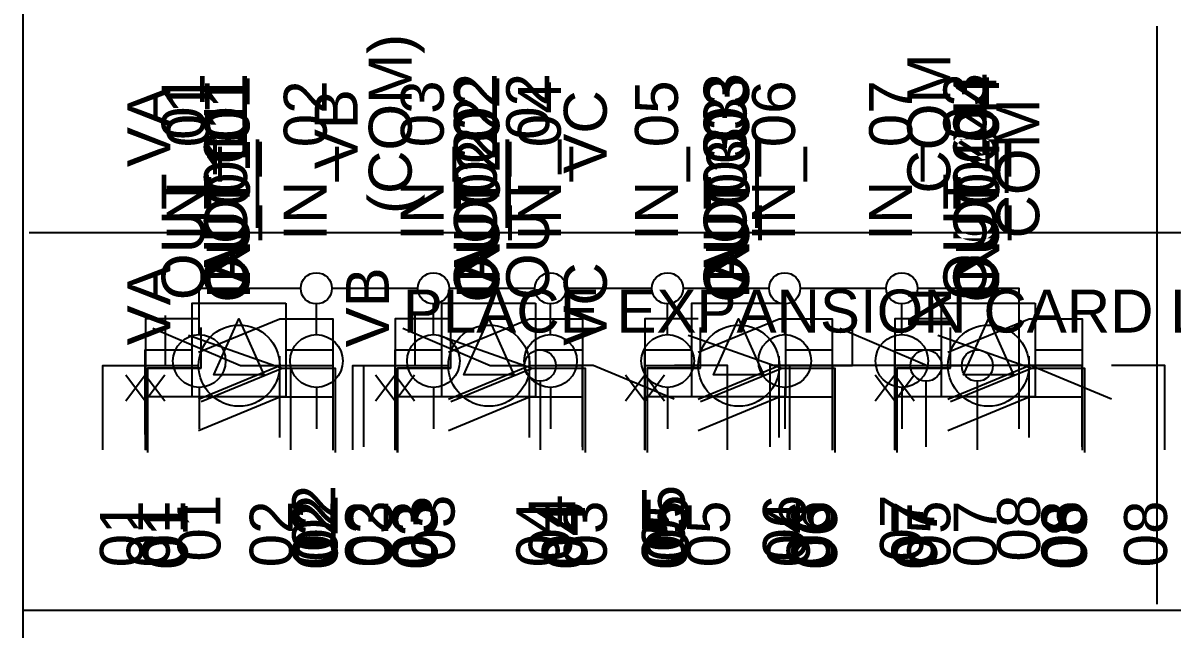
# Model space of a CAD drawing. Extents: x 1 to 23.8, y 0.2 to 17.
# Drawn here: x 10.512 to 12.352, y 3.145 to 4.115 of the extents above; entities that cross this region are included whole.
import ezdxf

# ---------------------------------------------------------------- set-up
doc = ezdxf.new("R2010")
doc.units = 0
doc.header["$MEASUREMENT"] = 0
for name, color, linetype in [('4_01__0-__EMPTY', 7, 'CONTINUOUS'), ('4_02__71___3__AVI', 7, 'CONTINUOUS'), ('4_03__73___3__ACI__3__AVI', 7, 'CONTINUOUS'), ('4_04__74___3__ACI__3__AVI', 7, 'CONTINUOUS'), ('4_05__1-___4__DI__4__DO__S', 7, 'CONTINUOUS'), ('4_06__B-___4__DI__4__DO__F', 7, 'CONTINUOUS'), ('4_07__C-___4__DI__3__DO', 7, 'CONTINUOUS'), ('4_08__2X___8__DO__STD_FORM', 7, 'CONTINUOUS'), ('4_09__2A___8__DO__STD_FORM', 7, 'CONTINUOUS'), ('4_10__2B___8__DO__STD__6__', 7, 'CONTINUOUS'), ('4_11__2C___8__DO__STD__2__', 7, 'CONTINUOUS'), ('4_12__3-___8__DI', 7, 'CONTINUOUS'), ('4_13__D-___14__DI', 7, 'CONTINUOUS'), ('4_14__5-___8__AI', 7, 'CONTINUOUS'), ('4_15__6-___4__AI__4__AO', 7, 'CONTINUOUS'), ('6_00_____DWG', 7, 'CONTINUOUS')]:
    doc.layers.add(name, color=color, linetype=linetype)
doc.styles.add('ARIAL', font='arial.ttf')

msp = doc.modelspace()

# ---------------------------------------------------------------- linework, layer by layer
at = {"layer": '4_02__71___3__AVI'}
for points in [[(12.3279, 3.1847), (12.3279, 4.1097)], [(10.522, 3.7793), (12.578, 3.7793)], [(10.7079, 3.4363), (10.7079, 3.5663)], [(11.0579, 3.4363), (11.0579, 3.5663)], [(11.4078, 3.4363), (11.4078, 3.5663)], [(11.933, 3.5663), (11.708, 3.5663), (11.708, 3.4363)], [(12.2079, 3.4363), (12.2079, 3.5663), (11.983, 3.5663)], [(11.958, 3.4363), (11.958, 3.5413)]]:
    msp.add_lwpolyline(points, dxfattribs=at)
msp.add_circle((11.958, 3.5663), 0.025, dxfattribs=at)
at = {"layer": '4_03__73___3__ACI__3__AVI'}
for points in [[(12.3279, 3.1847), (12.3279, 4.1097)], [(10.522, 3.7793), (12.578, 3.7793)], [(10.7079, 3.4363), (10.7079, 3.5663)], [(11.0579, 3.4363), (11.0579, 3.5663)], [(11.4078, 3.4363), (11.4078, 3.5663)], [(11.933, 3.5663), (11.708, 3.5663), (11.708, 3.4363)], [(12.2079, 3.4363), (12.2079, 3.5663), (11.983, 3.5663)], [(11.958, 3.4363), (11.958, 3.5413)]]:
    msp.add_lwpolyline(points, dxfattribs=at)
msp.add_circle((11.958, 3.5663), 0.025, dxfattribs=at)
at = {"layer": '4_04__74___3__ACI__3__AVI'}
for points in [[(12.3279, 3.1847), (12.3279, 4.1097)], [(10.522, 3.7793), (12.578, 3.7793)], [(10.7079, 3.4363), (10.7079, 3.5663)], [(11.0579, 3.4363), (11.0579, 3.5663)], [(11.4078, 3.4363), (11.4078, 3.5663)], [(11.933, 3.5663), (11.708, 3.5663), (11.708, 3.4363)], [(12.2079, 3.4363), (12.2079, 3.5663), (11.983, 3.5663)], [(11.958, 3.4363), (11.958, 3.5413)]]:
    msp.add_lwpolyline(points, dxfattribs=at)
msp.add_circle((11.958, 3.5663), 0.025, dxfattribs=at)
at = {"layer": '4_05__1-___4__DI__4__DO__S'}
for points in [[(10.7079, 3.4313), (10.7079, 3.5663), (10.793, 3.5663)], [(10.793, 3.5126), (10.923, 3.5663), (11.008, 3.5663), (11.008, 3.4313)], [(11.1079, 3.4313), (11.1079, 3.5663), (11.193, 3.5663)], [(11.193, 3.5126), (11.323, 3.5663), (11.408, 3.5663), (11.408, 3.4313)], [(11.5079, 3.4313), (11.5079, 3.5663), (11.593, 3.5663)], [(11.593, 3.5126), (11.723, 3.5663), (11.808, 3.5663), (11.808, 3.4313)], [(11.9078, 3.4313), (11.9078, 3.5663), (11.9929, 3.5663)], [(11.993, 3.5126), (12.123, 3.5663), (12.2079, 3.5663), (12.2079, 3.4313)]]:
    msp.add_lwpolyline(points, dxfattribs=at)
at = {"layer": '4_06__B-___4__DI__4__DO__F'}
for points in [[(10.793, 3.6413), (10.7079, 3.6413), (10.7079, 3.4312)], [(10.793, 3.5876), (10.923, 3.6413), (11.008, 3.6413), (11.008, 3.5162)], [(11.193, 3.6413), (11.1079, 3.6413), (11.1079, 3.4312)], [(11.193, 3.5876), (11.323, 3.6413), (11.408, 3.6413), (11.408, 3.5162)], [(11.5929, 3.6413), (11.5079, 3.6413), (11.5079, 3.4312)], [(11.593, 3.5876), (11.723, 3.6413), (11.8079, 3.6413), (11.8079, 3.5162)], [(11.9929, 3.6413), (11.9078, 3.6413), (11.9078, 3.4312)], [(11.993, 3.5876), (12.1229, 3.6413), (12.2079, 3.6413), (12.2079, 3.5162)], [(10.923, 3.4513), (10.923, 3.5812)], [(11.323, 3.4513), (11.323, 3.5812)], [(11.7229, 3.4513), (11.7229, 3.5812)], [(12.1229, 3.4513), (12.1229, 3.5812)], [(10.793, 3.5162), (10.7079, 3.5162)], [(10.793, 3.4626), (10.923, 3.5162), (11.008, 3.5162), (11.008, 3.4312)], [(11.193, 3.5162), (11.1079, 3.5162)], [(11.193, 3.4626), (11.323, 3.5162), (11.408, 3.5162), (11.408, 3.4312)], [(11.5929, 3.5162), (11.5079, 3.5162)], [(11.593, 3.4626), (11.723, 3.5162), (11.8079, 3.5162), (11.8079, 3.4312)], [(11.9929, 3.5162), (11.9078, 3.5162)], [(11.993, 3.4626), (12.1229, 3.5162), (12.2079, 3.5162), (12.2079, 3.4312)]]:
    msp.add_lwpolyline(points, dxfattribs=at)
at = {"layer": '4_07__C-___4__DI__3__DO'}
for points in [[(10.6399, 3.4313), (10.6399, 3.5663), (10.6399, 3.5663), (10.7399, 3.5663), (10.7399, 3.6463)], [(11.0399, 3.4313), (11.0399, 3.5663), (11.14, 3.5663), (11.1399, 3.5663), (11.1399, 3.6463)], [(11.74, 3.4313), (11.74, 3.5663), (11.84, 3.5663), (11.84, 3.5663), (11.84, 3.6463)], [(10.72, 3.6263), (10.86, 3.5663), (10.94, 3.5663), (10.94, 3.4313)], [(11.1199, 3.6263), (11.2599, 3.5663), (11.315, 3.5663)], [(11.82, 3.6263), (11.96, 3.5663), (12.0151, 3.5663)], [(11.5549, 3.5126), (11.425, 3.5663), (11.365, 3.5663)], [(11.6401, 3.4313), (11.6401, 3.5663), (11.555, 3.5663)], [(12.255, 3.5126), (12.1251, 3.5663), (12.0651, 3.5663)], [(12.3402, 3.4313), (12.3402, 3.5663), (12.2551, 3.5663)], [(11.34, 3.5413), (11.34, 3.4313)], [(12.0401, 3.5413), (12.0401, 3.4313)]]:
    msp.add_lwpolyline(points, dxfattribs=at)
for centre in [(11.34, 3.5663), (12.0401, 3.5663)]:
    msp.add_circle(centre, 0.025, dxfattribs=at)
at = {"layer": '4_08__2X___8__DO__STD_FORM'}
for points in [[(10.7119, 3.4274), (10.7119, 3.5624), (10.797, 3.5624)], [(10.797, 3.5087), (10.927, 3.5624), (11.012, 3.5624), (11.012, 3.4274)], [(11.1119, 3.4274), (11.1119, 3.5624), (11.197, 3.5624)], [(11.197, 3.5087), (11.327, 3.5624), (11.412, 3.5624), (11.412, 3.4274)], [(11.5118, 3.4274), (11.5118, 3.5624), (11.5969, 3.5624)], [(11.597, 3.5087), (11.727, 3.5624), (11.8119, 3.5624), (11.8119, 3.4274)], [(11.9118, 3.4274), (11.9118, 3.5624), (11.9969, 3.5624)], [(11.997, 3.5087), (12.1269, 3.5624), (12.2119, 3.5624), (12.2119, 3.4274)]]:
    msp.add_lwpolyline(points, dxfattribs=at)
at = {"layer": '4_09__2A___8__DO__STD_FORM'}
for points in [[(10.7119, 3.4274), (10.7119, 3.5625), (10.7119, 3.5625), (10.797, 3.5625), (10.797, 3.6274)], [(11.1119, 3.4274), (11.1119, 3.5625), (11.1119, 3.5625), (11.197, 3.5625), (11.197, 3.6274)], [(11.5118, 3.4274), (11.5118, 3.5625), (11.5118, 3.5625), (11.5969, 3.5625), (11.5969, 3.6274)], [(11.9118, 3.4274), (11.9118, 3.5625), (11.9118, 3.5625), (11.9969, 3.5625), (11.9969, 3.6274)], [(10.777, 3.6149), (10.927, 3.5624), (11.012, 3.5624), (11.012, 3.4275)], [(11.177, 3.6149), (11.327, 3.5624), (11.412, 3.5624), (11.412, 3.4275)], [(11.577, 3.6149), (11.727, 3.5624), (11.8119, 3.5624), (11.8119, 3.4275)], [(11.9769, 3.6149), (12.1269, 3.5624), (12.2119, 3.5624), (12.2119, 3.4275)]]:
    msp.add_lwpolyline(points, dxfattribs=at)
at = {"layer": '4_10__2B___8__DO__STD__6__'}
for points in [[(10.7119, 3.4274), (10.7119, 3.5624), (10.797, 3.5624)], [(10.797, 3.5087), (10.927, 3.5624), (11.012, 3.5624), (11.012, 3.4274)], [(11.1119, 3.4274), (11.1119, 3.5624), (11.197, 3.5624)], [(11.197, 3.5087), (11.327, 3.5624), (11.412, 3.5624), (11.412, 3.4274)], [(11.5118, 3.4274), (11.5118, 3.5624), (11.5969, 3.5624)], [(11.597, 3.5087), (11.727, 3.5624), (11.8119, 3.5624), (11.8119, 3.4274)], [(11.9118, 3.4274), (11.9118, 3.5624), (11.9969, 3.5624)], [(11.997, 3.5087), (12.1269, 3.5624), (12.2119, 3.5624), (12.2119, 3.4274)]]:
    msp.add_lwpolyline(points, dxfattribs=at)
at = {"layer": '4_11__2C___8__DO__STD__2__'}
for points in [[(11.5118, 3.4274), (11.5118, 3.5625), (11.5118, 3.5625), (11.5969, 3.5625), (11.5969, 3.6274)], [(11.9118, 3.4274), (11.9118, 3.5625), (11.9118, 3.5625), (11.9969, 3.5625), (11.9969, 3.6274)], [(11.577, 3.6149), (11.727, 3.5624), (11.8119, 3.5624), (11.8119, 3.4275)], [(11.9769, 3.6149), (12.127, 3.5624), (12.2119, 3.5624), (12.2119, 3.4275)], [(10.7119, 3.4274), (10.7119, 3.5624), (10.797, 3.5624)], [(10.797, 3.5087), (10.927, 3.5624), (11.012, 3.5624), (11.012, 3.4274)], [(11.1118, 3.4274), (11.1118, 3.5624), (11.1969, 3.5624)], [(11.197, 3.5087), (11.327, 3.5624), (11.412, 3.5624), (11.412, 3.4274)]]:
    msp.add_lwpolyline(points, dxfattribs=at)
at = {"layer": '4_12__3-___8__DI'}
for points in [[(10.708, 3.4313), (10.708, 3.5663), (10.793, 3.5663)], [(10.923, 3.5663), (11.008, 3.5663), (11.008, 3.4313)], [(11.1081, 3.4313), (11.1081, 3.5663), (11.1931, 3.5663)], [(11.3231, 3.5663), (11.4081, 3.5663), (11.4081, 3.4313)], [(11.5082, 3.4313), (11.5081, 3.5663), (11.5931, 3.5663)], [(11.7231, 3.5663), (11.8081, 3.5663), (11.8081, 3.4313)], [(11.908, 3.4313), (11.908, 3.5663), (11.993, 3.5663)], [(12.123, 3.5663), (12.208, 3.5663), (12.208, 3.4313)]]:
    msp.add_lwpolyline(points, dxfattribs=at)
for centre in [(10.858, 3.5663), (11.2581, 3.5663), (11.6582, 3.5663), (12.058, 3.5663)]:
    msp.add_circle(centre, 0.065, dxfattribs=at)
at = {"layer": '4_13__D-___14__DI'}
for points in [[(10.7942, 3.6159), (10.7942, 3.69), (10.9566, 3.69)], [(11.0066, 3.69), (11.1441, 3.69)], [(11.1941, 3.69), (11.3316, 3.69)], [(11.3816, 3.69), (11.5191, 3.69)], [(11.5691, 3.69), (11.7066, 3.69)], [(11.7566, 3.69), (11.8941, 3.69)], [(11.9441, 3.69), (12.1067, 3.69), (12.1067, 3.465)], [(10.9817, 3.6159), (10.9817, 3.665)], [(11.1692, 3.6159), (11.1692, 3.665)], [(11.3567, 3.6159), (11.3567, 3.665)], [(11.5442, 3.6159), (11.5442, 3.665)], [(11.7317, 3.6159), (11.7317, 3.665)], [(11.9192, 3.6159), (11.9192, 3.665)], [(10.7942, 3.5314), (10.7942, 3.465)], [(10.9817, 3.5314), (10.9817, 3.465)], [(11.1692, 3.5314), (11.1692, 3.465)], [(11.3567, 3.5314), (11.3567, 3.465)], [(11.5442, 3.5314), (11.5442, 3.465)], [(11.7317, 3.5314), (11.7317, 3.465)], [(11.9192, 3.5314), (11.9192, 3.465)]]:
    msp.add_lwpolyline(points, dxfattribs=at)
for centre, radius in [((10.9816, 3.69), 0.025), ((11.1691, 3.69), 0.025), ((11.3566, 3.69), 0.025), ((11.5441, 3.69), 0.025), ((11.7316, 3.69), 0.025), ((11.9191, 3.69), 0.025), ((10.7942, 3.5737), 0.0422), ((10.9817, 3.5737), 0.0422), ((11.1692, 3.5737), 0.0422), ((11.3567, 3.5737), 0.0422), ((11.5442, 3.5737), 0.0422), ((11.7317, 3.5737), 0.0422), ((11.9192, 3.5737), 0.0422)]:
    msp.add_circle(centre, radius, dxfattribs=at)
at = {"layer": '4_14__5-___8__AI'}
for points in [[(10.9326, 3.6663), (10.9326, 3.5163), (10.7827, 3.5163), (10.7827, 3.6663), (10.9326, 3.6663)], [(11.3327, 3.6663), (11.3327, 3.5163), (11.1827, 3.5163), (11.1827, 3.6663), (11.3327, 3.6663)], [(11.7328, 3.6663), (11.7328, 3.5163), (11.5828, 3.5163), (11.5828, 3.6663), (11.7328, 3.6663)], [(12.1328, 3.6663), (12.1328, 3.5163), (11.9829, 3.5163), (11.9829, 3.6663), (12.1328, 3.6663)], [(10.8976, 3.5513), (10.8176, 3.5513), (10.8576, 3.6413), (10.8976, 3.5513)], [(11.2977, 3.5513), (11.2177, 3.5513), (11.2577, 3.6413), (11.2977, 3.5513)], [(11.6978, 3.5513), (11.6178, 3.5513), (11.6578, 3.6413), (11.6978, 3.5513)], [(12.0978, 3.5513), (12.0178, 3.5513), (12.0578, 3.6413), (12.0978, 3.5513)], [(10.7076, 3.4563), (10.7076, 3.5913), (10.7826, 3.5913)], [(10.9327, 3.5913), (11.0078, 3.5913), (11.0078, 3.4563)], [(11.1077, 3.4563), (11.1076, 3.5913), (11.1827, 3.5913)], [(11.3327, 3.5913), (11.4078, 3.5913), (11.4078, 3.4563)], [(11.5077, 3.4563), (11.5077, 3.5913), (11.5828, 3.5913)], [(11.7328, 3.5913), (11.8079, 3.5913), (11.8079, 3.4563)], [(11.9078, 3.4563), (11.9078, 3.5913), (11.9828, 3.5913)], [(12.1329, 3.5913), (12.208, 3.5913), (12.208, 3.4563)], [(10.6764, 3.5101), (10.7076, 3.5513), (10.7388, 3.5101)], [(11.0764, 3.5101), (11.1077, 3.5513), (11.1389, 3.5101)], [(11.4765, 3.5101), (11.5077, 3.5513), (11.5389, 3.5101)], [(11.8766, 3.5101), (11.9078, 3.5513), (11.939, 3.5101)]]:
    msp.add_lwpolyline(points, dxfattribs=at)
at = {"layer": '4_15__6-___4__AI__4__AO'}
for points in [[(10.9326, 3.6663), (10.9326, 3.5163), (10.7827, 3.5163), (10.7827, 3.6663), (10.9326, 3.6663)], [(11.3327, 3.6663), (11.3327, 3.5163), (11.1827, 3.5163), (11.1827, 3.6663), (11.3327, 3.6663)], [(11.7328, 3.6663), (11.7328, 3.5163), (11.5828, 3.5163), (11.5828, 3.6663), (11.7328, 3.6663)], [(12.1328, 3.6663), (12.1328, 3.5163), (11.9829, 3.5163), (11.9829, 3.6663), (12.1328, 3.6663)], [(10.8976, 3.5513), (10.8176, 3.5513), (10.8576, 3.6413), (10.8976, 3.5513)], [(11.2977, 3.5513), (11.2177, 3.5513), (11.2577, 3.6413), (11.2977, 3.5513)], [(11.6978, 3.5513), (11.6178, 3.5513), (11.6578, 3.6413), (11.6978, 3.5513)], [(12.0978, 3.5513), (12.0178, 3.5513), (12.0578, 3.6413), (12.0978, 3.5513)], [(10.7076, 3.4563), (10.7076, 3.5913), (10.7826, 3.5913)], [(10.9327, 3.5913), (11.0078, 3.5913), (11.0078, 3.4563)], [(11.1077, 3.4563), (11.1076, 3.5913), (11.1827, 3.5913)], [(11.3327, 3.5913), (11.4078, 3.5913), (11.4078, 3.4563)], [(11.5077, 3.4563), (11.5077, 3.5913), (11.5828, 3.5913)], [(11.7328, 3.5913), (11.8079, 3.5913), (11.8079, 3.4563)], [(11.9078, 3.4563), (11.9078, 3.5913), (11.9828, 3.5913)], [(12.1329, 3.5913), (12.208, 3.5913), (12.208, 3.4563)], [(10.6764, 3.5513), (10.7076, 3.5101), (10.7388, 3.5513)], [(11.0764, 3.5513), (11.1077, 3.5101), (11.1389, 3.5513)], [(11.4765, 3.5513), (11.5077, 3.5101), (11.5389, 3.5513)], [(11.8766, 3.5513), (11.9078, 3.5101), (11.939, 3.5513)]]:
    msp.add_lwpolyline(points, dxfattribs=at)
at = {"layer": '6_00_____DWG'}
msp.add_lwpolyline([(10.5919, 8.348), (14.3018, 8.348, -0.414213), (14.3818, 8.268), (14.3818, 2.1031, -0.414212), (14.3018, 2.0231), (10.5919, 2.0231, -0.414211), (10.5119, 2.1031), (10.5119, 8.268, -0.414219)], format="xyb", close=True, dxfattribs=at)
msp.add_lwpolyline([(10.5118, 3.1747), (14.3818, 3.1747)], dxfattribs=at)

# ---------------------------------------------------------------- texts
at = {"layer": '4_01__0-__EMPTY', "style": 'ARIAL'}
msp.add_text('PLACE EXPANSION CARD LABEL HERE', height=0.068833, dxfattribs=at).set_placement((11.1201, 3.6192))
at = {"layer": '4_02__71___3__AVI', "style": 'ARIAL'}
for s, height, p in [('(COM)', 0.06883, (11.1343, 3.809)), ('COM', 0.06883, (11.9969, 3.8416)), ('VA', 0.06883, (10.7479, 3.884)), ('VB', 0.06883, (11.0479, 3.8807)), ('VC', 0.06883, (11.4467, 3.8734)), ('VA', 0.06883, (10.7479, 3.5987)), ('VB', 0.06883, (11.0979, 3.5954)), ('VC', 0.06883, (11.4467, 3.5981)), ('N', 0.0688, (11.998, 3.6229)), ('01', 0.06883, (10.7468, 3.2434)), ('02', 0.06883, (11.0968, 3.2434)), ('03', 0.06883, (11.4468, 3.2434)), ('04', 0.06883, (11.7718, 3.2434)), ('05', 0.06883, (11.9969, 3.2434)), ('06', 0.06883, (12.2116, 3.2434))]:
    msp.add_text(s, height=height, rotation=90, dxfattribs=at).set_placement(p)
at = {"layer": '4_03__73___3__ACI__3__AVI', "style": 'ARIAL'}
for s, height, p in [('(COM)', 0.06883, (11.1343, 3.809)), ('COM', 0.06883, (11.9969, 3.8416)), ('VA', 0.06883, (10.7479, 3.884)), ('VB', 0.06883, (11.0479, 3.8807)), ('VC', 0.06883, (11.4467, 3.8734)), ('VA', 0.06883, (10.7479, 3.5987)), ('VB', 0.06883, (11.0979, 3.5954)), ('VC', 0.06883, (11.4467, 3.5981)), ('N', 0.0688, (11.998, 3.6229)), ('01', 0.06883, (10.7468, 3.2434)), ('02', 0.06883, (11.0968, 3.2434)), ('03', 0.06883, (11.4468, 3.2434)), ('04', 0.06883, (11.7718, 3.2434)), ('05', 0.06883, (11.9969, 3.2434)), ('06', 0.06883, (12.2116, 3.2434))]:
    msp.add_text(s, height=height, rotation=90, dxfattribs=at).set_placement(p)
at = {"layer": '4_04__74___3__ACI__3__AVI', "style": 'ARIAL'}
for s, height, p in [('(COM)', 0.06883, (11.1343, 3.809)), ('COM', 0.06883, (11.9969, 3.8416)), ('VA', 0.06883, (10.7479, 3.884)), ('VB', 0.06883, (11.0479, 3.8807)), ('VC', 0.06883, (11.4467, 3.8734)), ('VA', 0.06883, (10.7479, 3.5987)), ('VB', 0.06883, (11.0979, 3.5954)), ('VC', 0.06883, (11.4467, 3.5981)), ('N', 0.0688, (11.998, 3.6229)), ('01', 0.06883, (10.7468, 3.2434)), ('02', 0.06883, (11.0968, 3.2434)), ('03', 0.06883, (11.4468, 3.2434)), ('04', 0.06883, (11.7718, 3.2434)), ('05', 0.06883, (11.9969, 3.2434)), ('06', 0.06883, (12.2116, 3.2434))]:
    msp.add_text(s, height=height, rotation=90, dxfattribs=at).set_placement(p)
at = {"layer": '4_05__1-___4__DI__4__DO__S', "style": 'ARIAL'}
for s, p in [('OUT_01', (10.8707, 3.6712)), ('OUT_02', (11.2706, 3.6712)), ('OUT_03', (11.6706, 3.6712)), ('OUT_04', (12.0706, 3.6712)), ('01', (10.7717, 3.2434)), ('02', (11.0117, 3.2434)), ('03', (11.1717, 3.2434)), ('04', (11.4117, 3.2434)), ('05', (11.5717, 3.2434)), ('06', (11.8116, 3.2434)), ('07', (11.9715, 3.2434)), ('08', (12.2116, 3.2434))]:
    msp.add_text(s, height=0.06883, rotation=90, dxfattribs=at).set_placement(p)
at = {"layer": '4_06__B-___4__DI__4__DO__F', "style": 'ARIAL'}
for s, p in [('OUT_01', (10.8746, 3.6674)), ('OUT_02', (11.2746, 3.6674)), ('OUT_03', (11.6746, 3.6674)), ('OUT_04', (12.0746, 3.6674)), ('01', (10.7757, 3.2395)), ('02', (11.0157, 3.2395)), ('03', (11.1757, 3.2395)), ('04', (11.4157, 3.2395)), ('05', (11.5757, 3.2395)), ('06', (11.8155, 3.2395)), ('07', (11.9755, 3.2395)), ('08', (12.2156, 3.2395))]:
    msp.add_text(s, height=0.06883, rotation=90, dxfattribs=at).set_placement(p)
at = {"layer": '4_07__C-___4__DI__3__DO', "style": 'ARIAL'}
for s, p in [('OUT_01', (10.8027, 3.6712)), ('OUT_02', (11.3545, 3.6712)), ('OUT_03', (12.0546, 3.6712)), ('01', (10.7038, 3.2434)), ('02', (10.9437, 3.2434)), ('03', (11.1037, 3.2434)), ('04', (11.3708, 3.2434)), ('05', (11.6438, 3.2434)), ('06', (11.8038, 3.2434)), ('07', (12.0709, 3.2434)), ('08', (12.3439, 3.2434))]:
    msp.add_text(s, height=0.06883, rotation=90, dxfattribs=at).set_placement(p)
at = {"layer": '4_08__2X___8__DO__STD_FORM', "style": 'ARIAL'}
for s, p in [('OUT_01', (10.8746, 3.6674)), ('OUT_02', (11.2746, 3.6674)), ('OUT_03', (11.6746, 3.6674)), ('OUT_04', (12.0746, 3.6674)), ('01', (10.7757, 3.2395)), ('02', (11.0157, 3.2395)), ('03', (11.1757, 3.2395)), ('04', (11.4157, 3.2395)), ('05', (11.5757, 3.2395)), ('06', (11.8155, 3.2395)), ('07', (11.9755, 3.2395)), ('08', (12.2156, 3.2395))]:
    msp.add_text(s, height=0.06883, rotation=90, dxfattribs=at).set_placement(p)
at = {"layer": '4_09__2A___8__DO__STD_FORM', "style": 'ARIAL'}
for s, p in [('OUT_01', (10.8746, 3.6674)), ('OUT_02', (11.2746, 3.6674)), ('OUT_03', (11.6746, 3.6674)), ('OUT_04', (12.0746, 3.6674)), ('01', (10.7757, 3.2395)), ('02', (11.0157, 3.2395)), ('03', (11.1757, 3.2395)), ('04', (11.4157, 3.2395)), ('05', (11.5757, 3.2395)), ('06', (11.8155, 3.2395)), ('07', (11.9755, 3.2395)), ('08', (12.2156, 3.2395))]:
    msp.add_text(s, height=0.06883, rotation=90, dxfattribs=at).set_placement(p)
at = {"layer": '4_10__2B___8__DO__STD__6__', "style": 'ARIAL'}
for s, p in [('OUT_01', (10.8746, 3.6674)), ('OUT_02', (11.2746, 3.6674)), ('OUT_03', (11.6746, 3.6674)), ('OUT_04', (12.0746, 3.6674)), ('01', (10.7757, 3.2395)), ('02', (11.0157, 3.2395)), ('03', (11.1757, 3.2395)), ('04', (11.4157, 3.2395)), ('05', (11.5757, 3.2395)), ('06', (11.8155, 3.2395)), ('07', (11.9755, 3.2395)), ('08', (12.2156, 3.2395))]:
    msp.add_text(s, height=0.06883, rotation=90, dxfattribs=at).set_placement(p)
at = {"layer": '4_11__2C___8__DO__STD__2__', "style": 'ARIAL'}
for s, p in [('OUT_01', (10.8746, 3.6674)), ('OUT_02', (11.2746, 3.6674)), ('OUT_03', (11.6746, 3.6674)), ('OUT_04', (12.0746, 3.6674)), ('01', (10.7757, 3.2395)), ('02', (11.0157, 3.2395)), ('03', (11.1757, 3.2395)), ('04', (11.4157, 3.2395)), ('05', (11.5757, 3.2395)), ('06', (11.8155, 3.2395)), ('07', (11.9755, 3.2395)), ('08', (12.2156, 3.2395))]:
    msp.add_text(s, height=0.06883, rotation=90, dxfattribs=at).set_placement(p)
at = {"layer": '4_12__3-___8__DI', "style": 'ARIAL'}
for s, p in [('IN_01', (10.8752, 3.6722)), ('IN_02', (11.2752, 3.6722)), ('IN_03', (11.6752, 3.6722)), ('IN_04', (12.0752, 3.6722)), ('01', (10.7717, 3.2434)), ('02', (11.0117, 3.2434)), ('03', (11.1717, 3.2434)), ('04', (11.4117, 3.2434)), ('05', (11.5717, 3.2434)), ('06', (11.8116, 3.2434)), ('07', (11.9715, 3.2434)), ('08', (12.2116, 3.2434))]:
    msp.add_text(s, height=0.06883, rotation=90, dxfattribs=at).set_placement(p)
at = {"layer": '4_13__D-___14__DI', "style": 'ARIAL'}
for s, p in [('IN_01', (10.8107, 3.7662)), ('IN_02', (10.9982, 3.7662)), ('IN_03', (11.1857, 3.7662)), ('IN_04', (11.3732, 3.7662)), ('IN_05', (11.5607, 3.7662)), ('IN_06', (11.7482, 3.7662)), ('IN_07', (11.9357, 3.7662)), ('COM', (12.1394, 3.7698)), ('01', (10.8281, 3.2527)), ('02', (11.0156, 3.2527)), ('03', (11.2031, 3.2527)), ('04', (11.3906, 3.2527)), ('05', (11.5781, 3.2527)), ('06', (11.7656, 3.2527)), ('07', (11.9531, 3.2527)), ('08', (12.1406, 3.2527))]:
    msp.add_text(s, height=0.06883, rotation=90, dxfattribs=at).set_placement(p)
at = {"layer": '4_14__5-___8__AI', "style": 'ARIAL'}
for s, p in [('AI_01', (10.8707, 3.6971)), ('AI_02', (11.2707, 3.6971)), ('AI_03', (11.6706, 3.6971)), ('AI_04', (12.0706, 3.6971)), ('01', (10.7718, 3.2683)), ('02', (11.0118, 3.2683)), ('03', (11.1717, 3.2683)), ('04', (11.4117, 3.2683)), ('05', (11.5717, 3.2683)), ('06', (11.8116, 3.2683)), ('07', (11.9716, 3.2683)), ('08', (12.2116, 3.2683))]:
    msp.add_text(s, height=0.06883, rotation=90, dxfattribs=at).set_placement(p)
at = {"layer": '4_15__6-___4__AI__4__AO', "style": 'ARIAL'}
for s, p in [('AO_04', (12.0706, 3.6971)), ('AO_01', (10.8707, 3.6971)), ('AO_02', (11.2707, 3.6971)), ('AO_03', (11.6706, 3.6971)), ('01', (10.7718, 3.2683)), ('02', (11.0118, 3.2683)), ('03', (11.1717, 3.2683)), ('04', (11.4117, 3.2683)), ('05', (11.5717, 3.2683)), ('06', (11.8116, 3.2683)), ('07', (11.9716, 3.2683)), ('08', (12.2116, 3.2683))]:
    msp.add_text(s, height=0.06883, rotation=90, dxfattribs=at).set_placement(p)

doc.saveas('drawing.dxf')
